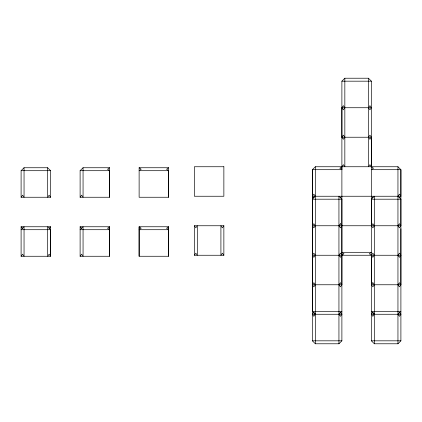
<?xml version="1.0" encoding="UTF-8"?>
<svg xmlns="http://www.w3.org/2000/svg" width="422" height="422" viewBox="0 0 422 422"><rect width="100%" height="100%" fill="white"/><g stroke="black" fill="none" stroke-linecap="round" stroke-linejoin="round"><path stroke-width="0.63" d="M50.603 229.71L50.603 256.265L21.1 256.265L21.1 226.756L50.603 226.756L50.603 256.265L49.131 254.197L47.654 256.265L47.654 226.756L50.603 229.71L21.1 229.71L24.049 226.756L24.049 256.265L22.577 254.197L21.1 256.265M109.614 256.265L109.614 226.756L80.111 226.756L80.111 256.265L109.614 256.265L109.614 226.756L107.552 228.233L109.614 229.71L80.111 229.71L83.06 226.756L83.06 256.265L81.588 254.197L80.111 256.265M109.614 197.253L109.614 170.699L107.552 169.222L109.614 167.745L109.614 197.253L80.111 197.253L80.111 170.699L83.06 167.745L109.614 167.745M139.123 256.265L139.123 226.756L168.626 226.756L168.626 256.265L139.123 256.265L139.123 226.756L141.185 228.233L139.123 229.71L168.626 229.71L166.563 228.233L168.626 226.756L168.626 256.265M168.626 197.253L168.626 170.699L166.563 169.222L168.626 167.745L168.626 197.253L139.123 197.253L139.123 167.745L168.626 167.745M194.363 255.257L194.363 225.754L223.866 225.754L223.866 255.257L194.363 255.257L195.834 253.195L197.311 255.257L197.311 225.754L195.834 227.817L194.363 225.754M371.397 107.731L369.92 105.664L368.443 107.731L369.92 109.794L371.397 107.731L341.889 107.731L343.366 109.794L344.837 107.731L343.366 105.664L341.889 107.731L341.889 340.823L338.94 343.777L315.334 343.777L312.385 340.823L312.385 169.691L315.334 166.743L397.951 166.743L400.9 169.691L400.9 196.246L399.423 197.723M338.94 343.777L338.94 196.246L341.889 199.2L341.889 284.766L340.412 286.828L338.94 284.766L340.412 282.698L341.889 284.766L312.385 284.766L313.857 282.698L315.334 284.766L313.857 286.828L312.385 284.766M371.397 225.754L372.869 223.686L374.346 225.754L372.869 227.817L371.397 225.754L371.397 81.177L368.443 78.223L344.837 78.223L341.889 81.177L341.889 137.234L343.366 139.302L344.837 137.234L344.837 78.223M371.397 166.743L371.397 137.234L369.92 135.172L368.443 137.234L368.443 166.743L369.92 164.675L371.397 166.743L373.459 168.214L371.397 169.691L400.9 169.691L400.9 225.754L399.423 227.817L397.951 225.754L399.423 223.686L400.9 225.754L312.385 225.754L313.857 227.817L315.334 225.754L315.334 166.743M400.9 228.703L400.9 284.766L399.423 286.828L397.951 284.766L399.423 282.698L400.9 284.766L371.397 284.766L371.397 255.257L372.869 253.195L374.346 255.257L372.869 257.325L371.397 255.257L369.329 253.786L371.397 252.309L341.889 252.309L343.956 253.786L341.889 255.257L340.412 257.325L338.94 255.257L340.412 253.195L341.889 255.257M21.1 197.253L22.577 195.186L24.049 197.253L24.049 167.745L47.654 167.745L50.603 170.699L50.603 197.253L21.1 197.253L21.1 170.699L24.049 167.745M80.111 197.253L81.588 195.186L83.06 197.253L83.06 167.745M223.866 225.754L222.394 227.817L220.917 225.754L220.917 255.257L222.394 253.195L223.866 255.257M313.857 197.723L312.385 196.246L313.857 194.183L315.334 196.246L312.385 199.2L341.889 199.2M341.889 166.743L341.889 169.691L339.826 168.214L341.889 166.743L343.366 164.675L344.837 166.743L344.837 137.234L343.366 135.172L341.889 137.234L371.397 137.234L369.92 139.302L368.443 137.234L368.443 78.223M312.385 225.754L313.857 223.686L315.334 225.754L315.334 343.777M312.385 255.257L313.857 253.195L315.334 255.257L313.857 257.325L312.385 255.257L400.9 255.257L399.423 257.325L397.951 255.257L399.423 253.195L400.9 255.257M314.226 312.718L315.334 314.269L313.857 316.336L312.385 314.269L313.857 312.206M340.412 312.206L341.889 314.269L340.412 316.336L338.94 314.269L340.042 312.718M373.238 312.718L374.346 314.269L372.869 316.336L371.397 314.269L372.869 312.206M399.423 312.206L400.9 314.269L399.423 316.336L397.951 314.269L399.054 312.718M49.131 228.233L50.603 226.756M340.412 197.723L341.889 196.246M374.346 343.777L371.397 340.823L371.397 199.2L374.346 196.246L374.346 343.777L397.951 343.777L400.9 340.823L400.9 199.2L397.951 196.246L397.951 166.743M338.94 314.269L341.889 311.32L312.385 311.32L312.385 169.691L341.889 169.691M397.951 314.269L400.9 311.32L371.397 311.32L374.346 314.269M341.889 81.177L371.397 81.177M21.1 170.699L50.603 170.699M80.111 170.699L109.614 170.699M168.626 170.699L139.123 170.699L141.185 169.222L139.123 167.745M312.385 196.246L400.9 196.246L399.423 194.183L397.951 196.246L397.951 343.777M371.397 199.2L400.9 199.2M312.385 314.269L341.889 314.269M371.397 314.269L400.9 314.269M312.385 340.823L341.889 340.823M371.397 340.823L400.9 340.823M371.397 196.246L372.869 197.723M312.385 311.32L315.334 314.269M80.111 226.756L81.588 228.233M21.1 226.756L22.577 228.233M50.603 197.253L49.131 195.186L47.654 197.253L47.654 167.745M340.412 223.686L338.94 225.754L340.412 227.817L341.889 225.754L340.412 223.686M372.869 282.698L371.397 284.766L372.869 286.828L374.346 284.766L372.869 282.698M223.866 166.743L194.363 166.743L194.363 196.246L223.866 196.246L223.866 166.743"/></g></svg>
